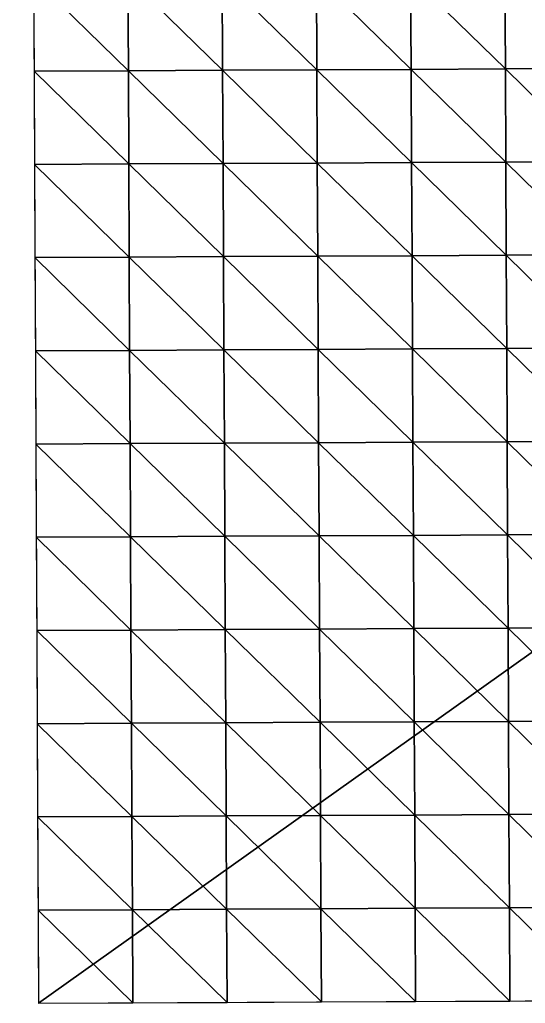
# Model space of a CAD drawing. Extents: x -372 to 678, y -263 to 741.
# Drawn here: x -371.8 to -304.4, y -262.9 to -131.7 of the extents above; entities that cross this region are included whole.
import ezdxf

# ---------------------------------------------------------------- set-up
doc = ezdxf.new("R2010")
doc.units = 0
doc.header["$LTSCALE"] = 0.0254
doc.layers.get('0').update_dxf_attribs({"linetype": 'CONTINUOUS'})
doc.layers.add('LOCATION_SNAPSHOT', color=144, linetype='CONTINUOUS')
doc.layers.add('LOCATION_TERRAIN', color=36, linetype='CONTINUOUS')

# ---------------------------------------------------------------- blocks, each defined once
blk = doc.blocks.new('LOCATION_SNAPSHOT')
at = {"color": 8}
mesh = blk.add_polyface(dxfattribs=at)
corners = [(-369.31, -262.94), (369.31, 262.95), (-371.82, 259.38), (371.82, -259.38)]
mesh.append_faces([[corners[k] for k in face] for face in [(0, 1, 2), (1, 0, 3)]], dxfattribs={"vtx0": -1, "color": 8})
blk = doc.blocks.new('LOCATION_TERRAIN')
at = {"color": 8}
mesh = blk.add_polyface(dxfattribs=at)
corners = [(-332.22, -138.4, -6.95), (-332.28, -125.96, -7.23), (-344.84, -126.03, -8.28)]
mesh.append_faces([[corners[k] for k in face] for face in [(0, 1, 2)]], dxfattribs={"color": 8})
mesh = blk.add_polyface(dxfattribs=at)
corners = [(-319.66, -138.34, -6.38), (-319.72, -125.9, -6.77), (-332.28, -125.96, -7.23)]
mesh.append_faces([[corners[k] for k in face] for face in [(0, 1, 2)]], dxfattribs={"color": 8})
mesh = blk.add_polyface(dxfattribs=at)
corners = [(-319.66, -138.34, -6.38), (-332.28, -125.96, -7.23), (-332.22, -138.4, -6.95)]
mesh.append_faces([[corners[k] for k in face] for face in [(0, 1, 2)]], dxfattribs={"color": 8})
mesh = blk.add_polyface(dxfattribs=at)
corners = [(-307.1, -138.28, -6.22), (-307.16, -125.84, -6.72), (-319.72, -125.9, -6.77)]
mesh.append_faces([[corners[k] for k in face] for face in [(0, 1, 2)]], dxfattribs={"color": 8})
mesh = blk.add_polyface(dxfattribs=at)
corners = [(-307.1, -138.28, -6.22), (-319.72, -125.9, -6.77), (-319.66, -138.34, -6.38)]
mesh.append_faces([[corners[k] for k in face] for face in [(0, 1, 2)]], dxfattribs={"color": 8})
mesh = blk.add_polyface(dxfattribs=at)
corners = [(-294.54, -138.22, -6.05), (-294.6, -125.78, -6.67), (-307.16, -125.84, -6.72)]
mesh.append_faces([[corners[k] for k in face] for face in [(0, 1, 2)]], dxfattribs={"color": 8})
mesh = blk.add_polyface(dxfattribs=at)
corners = [(-294.54, -138.22, -6.05), (-307.16, -125.84, -6.72), (-307.1, -138.28, -6.22)]
mesh.append_faces([[corners[k] for k in face] for face in [(0, 1, 2)]], dxfattribs={"color": 8})
mesh = blk.add_polyface(dxfattribs=at)
corners = [(-357.34, -138.52, -9.25), (-357.4, -126.09, -9.32), (-369.97, -126.15, -10.24)]
mesh.append_faces([[corners[k] for k in face] for face in [(0, 1, 2)]], dxfattribs={"color": 8})
mesh = blk.add_polyface(dxfattribs=at)
corners = [(-357.34, -138.52, -9.25), (-369.97, -126.15, -10.24), (-369.91, -138.58, -10.28)]
mesh.append_faces([[corners[k] for k in face] for face in [(0, 1, 2)]], dxfattribs={"color": 8})
mesh = blk.add_polyface(dxfattribs=at)
corners = [(-344.78, -138.46, -8.1), (-344.84, -126.03, -8.28), (-357.4, -126.09, -9.32)]
mesh.append_faces([[corners[k] for k in face] for face in [(0, 1, 2)]], dxfattribs={"color": 8})
mesh = blk.add_polyface(dxfattribs=at)
corners = [(-344.78, -138.46, -8.1), (-357.4, -126.09, -9.32), (-357.34, -138.52, -9.25)]
mesh.append_faces([[corners[k] for k in face] for face in [(0, 1, 2)]], dxfattribs={"color": 8})
mesh = blk.add_polyface(dxfattribs=at)
corners = [(-332.22, -138.4, -6.95), (-344.84, -126.03, -8.28), (-344.78, -138.46, -8.1)]
mesh.append_faces([[corners[k] for k in face] for face in [(0, 1, 2)]], dxfattribs={"color": 8})
mesh = blk.add_polyface(dxfattribs=at)
corners = [(-357.29, -150.96, -9.19), (-357.34, -138.52, -9.25), (-369.91, -138.58, -10.28)]
mesh.append_faces([[corners[k] for k in face] for face in [(0, 1, 2)]], dxfattribs={"color": 8})
mesh = blk.add_polyface(dxfattribs=at)
corners = [(-357.29, -150.96, -9.19), (-369.91, -138.58, -10.28), (-369.85, -151.02, -10.32)]
mesh.append_faces([[corners[k] for k in face] for face in [(0, 1, 2)]], dxfattribs={"color": 8})
mesh = blk.add_polyface(dxfattribs=at)
corners = [(-344.72, -150.9, -7.93), (-344.78, -138.46, -8.1), (-357.34, -138.52, -9.25)]
mesh.append_faces([[corners[k] for k in face] for face in [(0, 1, 2)]], dxfattribs={"color": 8})
mesh = blk.add_polyface(dxfattribs=at)
corners = [(-344.72, -150.9, -7.93), (-357.34, -138.52, -9.25), (-357.29, -150.96, -9.19)]
mesh.append_faces([[corners[k] for k in face] for face in [(0, 1, 2)]], dxfattribs={"color": 8})
mesh = blk.add_polyface(dxfattribs=at)
corners = [(-332.16, -150.84, -6.66), (-332.22, -138.4, -6.95), (-344.78, -138.46, -8.1)]
mesh.append_faces([[corners[k] for k in face] for face in [(0, 1, 2)]], dxfattribs={"color": 8})
mesh = blk.add_polyface(dxfattribs=at)
corners = [(-332.16, -150.84, -6.66), (-344.78, -138.46, -8.1), (-344.72, -150.9, -7.93)]
mesh.append_faces([[corners[k] for k in face] for face in [(0, 1, 2)]], dxfattribs={"color": 8})
mesh = blk.add_polyface(dxfattribs=at)
corners = [(-319.6, -150.78, -5.99), (-319.66, -138.34, -6.38), (-332.22, -138.4, -6.95)]
mesh.append_faces([[corners[k] for k in face] for face in [(0, 1, 2)]], dxfattribs={"color": 8})
mesh = blk.add_polyface(dxfattribs=at)
corners = [(-319.6, -150.78, -5.99), (-332.22, -138.4, -6.95), (-332.16, -150.84, -6.66)]
mesh.append_faces([[corners[k] for k in face] for face in [(0, 1, 2)]], dxfattribs={"color": 8})
mesh = blk.add_polyface(dxfattribs=at)
corners = [(-307.04, -150.72, -5.72), (-307.1, -138.28, -6.22), (-319.66, -138.34, -6.38)]
mesh.append_faces([[corners[k] for k in face] for face in [(0, 1, 2)]], dxfattribs={"color": 8})
mesh = blk.add_polyface(dxfattribs=at)
corners = [(-307.04, -150.72, -5.72), (-319.66, -138.34, -6.38), (-319.6, -150.78, -5.99)]
mesh.append_faces([[corners[k] for k in face] for face in [(0, 1, 2)]], dxfattribs={"color": 8})
mesh = blk.add_polyface(dxfattribs=at)
corners = [(-294.48, -150.66, -5.44), (-294.54, -138.22, -6.05), (-307.1, -138.28, -6.22)]
mesh.append_faces([[corners[k] for k in face] for face in [(0, 1, 2)]], dxfattribs={"color": 8})
mesh = blk.add_polyface(dxfattribs=at)
corners = [(-294.48, -150.66, -5.44), (-307.1, -138.28, -6.22), (-307.04, -150.72, -5.72)]
mesh.append_faces([[corners[k] for k in face] for face in [(0, 1, 2)]], dxfattribs={"color": 8})
mesh = blk.add_polyface(dxfattribs=at)
corners = [(-344.66, -163.33, -7.61), (-344.72, -150.9, -7.93), (-357.29, -150.96, -9.19)]
mesh.append_faces([[corners[k] for k in face] for face in [(0, 1, 2)]], dxfattribs={"color": 8})
mesh = blk.add_polyface(dxfattribs=at)
corners = [(-332.1, -163.27, -6.34), (-332.16, -150.84, -6.66), (-344.72, -150.9, -7.93)]
mesh.append_faces([[corners[k] for k in face] for face in [(0, 1, 2)]], dxfattribs={"color": 8})
mesh = blk.add_polyface(dxfattribs=at)
corners = [(-332.1, -163.27, -6.34), (-344.72, -150.9, -7.93), (-344.66, -163.33, -7.61)]
mesh.append_faces([[corners[k] for k in face] for face in [(0, 1, 2)]], dxfattribs={"color": 8})
mesh = blk.add_polyface(dxfattribs=at)
corners = [(-319.54, -163.21, -5.62), (-319.6, -150.78, -5.99), (-332.16, -150.84, -6.66)]
mesh.append_faces([[corners[k] for k in face] for face in [(0, 1, 2)]], dxfattribs={"color": 8})
mesh = blk.add_polyface(dxfattribs=at)
corners = [(-319.54, -163.21, -5.62), (-332.16, -150.84, -6.66), (-332.1, -163.27, -6.34)]
mesh.append_faces([[corners[k] for k in face] for face in [(0, 1, 2)]], dxfattribs={"color": 8})
mesh = blk.add_polyface(dxfattribs=at)
corners = [(-306.98, -163.15, -5.29), (-307.04, -150.72, -5.72), (-319.6, -150.78, -5.99)]
mesh.append_faces([[corners[k] for k in face] for face in [(0, 1, 2)]], dxfattribs={"color": 8})
mesh = blk.add_polyface(dxfattribs=at)
corners = [(-306.98, -163.15, -5.29), (-319.6, -150.78, -5.99), (-319.54, -163.21, -5.62)]
mesh.append_faces([[corners[k] for k in face] for face in [(0, 1, 2)]], dxfattribs={"color": 8})
mesh = blk.add_polyface(dxfattribs=at)
corners = [(-294.42, -163.09, -4.96), (-294.48, -150.66, -5.44), (-307.04, -150.72, -5.72)]
mesh.append_faces([[corners[k] for k in face] for face in [(0, 1, 2)]], dxfattribs={"color": 8})
mesh = blk.add_polyface(dxfattribs=at)
corners = [(-294.42, -163.09, -4.96), (-307.04, -150.72, -5.72), (-306.98, -163.15, -5.29)]
mesh.append_faces([[corners[k] for k in face] for face in [(0, 1, 2)]], dxfattribs={"color": 8})
mesh = blk.add_polyface(dxfattribs=at)
corners = [(-357.23, -163.39, -8.88), (-357.29, -150.96, -9.19), (-369.85, -151.02, -10.32)]
mesh.append_faces([[corners[k] for k in face] for face in [(0, 1, 2)]], dxfattribs={"color": 8})
mesh = blk.add_polyface(dxfattribs=at)
corners = [(-357.23, -163.39, -8.88), (-369.85, -151.02, -10.32), (-369.79, -163.45, -10.06)]
mesh.append_faces([[corners[k] for k in face] for face in [(0, 1, 2)]], dxfattribs={"color": 8})
mesh = blk.add_polyface(dxfattribs=at)
corners = [(-344.66, -163.33, -7.61), (-357.29, -150.96, -9.19), (-357.23, -163.39, -8.88)]
mesh.append_faces([[corners[k] for k in face] for face in [(0, 1, 2)]], dxfattribs={"color": 8})
mesh = blk.add_polyface(dxfattribs=at)
corners = [(-357.17, -175.83, -8.29), (-357.23, -163.39, -8.88), (-369.79, -163.45, -10.06)]
mesh.append_faces([[corners[k] for k in face] for face in [(0, 1, 2)]], dxfattribs={"color": 8})
mesh = blk.add_polyface(dxfattribs=at)
corners = [(-357.17, -175.83, -8.29), (-369.79, -163.45, -10.06), (-369.73, -175.89, -9.45)]
mesh.append_faces([[corners[k] for k in face] for face in [(0, 1, 2)]], dxfattribs={"color": 8})
mesh = blk.add_polyface(dxfattribs=at)
corners = [(-344.6, -175.77, -7.13), (-344.66, -163.33, -7.61), (-357.23, -163.39, -8.88)]
mesh.append_faces([[corners[k] for k in face] for face in [(0, 1, 2)]], dxfattribs={"color": 8})
mesh = blk.add_polyface(dxfattribs=at)
corners = [(-344.6, -175.77, -7.13), (-357.23, -163.39, -8.88), (-357.17, -175.83, -8.29)]
mesh.append_faces([[corners[k] for k in face] for face in [(0, 1, 2)]], dxfattribs={"color": 8})
mesh = blk.add_polyface(dxfattribs=at)
corners = [(-332.04, -175.71, -5.97), (-332.1, -163.27, -6.34), (-344.66, -163.33, -7.61)]
mesh.append_faces([[corners[k] for k in face] for face in [(0, 1, 2)]], dxfattribs={"color": 8})
mesh = blk.add_polyface(dxfattribs=at)
corners = [(-332.04, -175.71, -5.97), (-344.66, -163.33, -7.61), (-344.6, -175.77, -7.13)]
mesh.append_faces([[corners[k] for k in face] for face in [(0, 1, 2)]], dxfattribs={"color": 8})
mesh = blk.add_polyface(dxfattribs=at)
corners = [(-319.48, -175.65, -5.3), (-319.54, -163.21, -5.62), (-332.1, -163.27, -6.34)]
mesh.append_faces([[corners[k] for k in face] for face in [(0, 1, 2)]], dxfattribs={"color": 8})
mesh = blk.add_polyface(dxfattribs=at)
corners = [(-319.48, -175.65, -5.3), (-332.1, -163.27, -6.34), (-332.04, -175.71, -5.97)]
mesh.append_faces([[corners[k] for k in face] for face in [(0, 1, 2)]], dxfattribs={"color": 8})
mesh = blk.add_polyface(dxfattribs=at)
corners = [(-306.92, -175.59, -4.97), (-306.98, -163.15, -5.29), (-319.54, -163.21, -5.62)]
mesh.append_faces([[corners[k] for k in face] for face in [(0, 1, 2)]], dxfattribs={"color": 8})
mesh = blk.add_polyface(dxfattribs=at)
corners = [(-306.92, -175.59, -4.97), (-319.54, -163.21, -5.62), (-319.48, -175.65, -5.3)]
mesh.append_faces([[corners[k] for k in face] for face in [(0, 1, 2)]], dxfattribs={"color": 8})
mesh = blk.add_polyface(dxfattribs=at)
corners = [(-294.36, -175.53, -4.64), (-294.42, -163.09, -4.96), (-306.98, -163.15, -5.29)]
mesh.append_faces([[corners[k] for k in face] for face in [(0, 1, 2)]], dxfattribs={"color": 8})
mesh = blk.add_polyface(dxfattribs=at)
corners = [(-294.36, -175.53, -4.64), (-306.98, -163.15, -5.29), (-306.92, -175.59, -4.97)]
mesh.append_faces([[corners[k] for k in face] for face in [(0, 1, 2)]], dxfattribs={"color": 8})
mesh = blk.add_polyface(dxfattribs=at)
corners = [(-357.11, -188.27, -7.7), (-357.17, -175.83, -8.29), (-369.73, -175.89, -9.45)]
mesh.append_faces([[corners[k] for k in face] for face in [(0, 1, 2)]], dxfattribs={"color": 8})
mesh = blk.add_polyface(dxfattribs=at)
corners = [(-344.54, -188.21, -6.65), (-344.6, -175.77, -7.13), (-357.17, -175.83, -8.29)]
mesh.append_faces([[corners[k] for k in face] for face in [(0, 1, 2)]], dxfattribs={"color": 8})
mesh = blk.add_polyface(dxfattribs=at)
corners = [(-344.54, -188.21, -6.65), (-357.17, -175.83, -8.29), (-357.11, -188.27, -7.7)]
mesh.append_faces([[corners[k] for k in face] for face in [(0, 1, 2)]], dxfattribs={"color": 8})
mesh = blk.add_polyface(dxfattribs=at)
corners = [(-331.98, -188.15, -5.59), (-332.04, -175.71, -5.97), (-344.6, -175.77, -7.13)]
mesh.append_faces([[corners[k] for k in face] for face in [(0, 1, 2)]], dxfattribs={"color": 8})
mesh = blk.add_polyface(dxfattribs=at)
corners = [(-331.98, -188.15, -5.59), (-344.6, -175.77, -7.13), (-344.54, -188.21, -6.65)]
mesh.append_faces([[corners[k] for k in face] for face in [(0, 1, 2)]], dxfattribs={"color": 8})
mesh = blk.add_polyface(dxfattribs=at)
corners = [(-319.42, -188.09, -4.97), (-319.48, -175.65, -5.3), (-332.04, -175.71, -5.97)]
mesh.append_faces([[corners[k] for k in face] for face in [(0, 1, 2)]], dxfattribs={"color": 8})
mesh = blk.add_polyface(dxfattribs=at)
corners = [(-319.42, -188.09, -4.97), (-332.04, -175.71, -5.97), (-331.98, -188.15, -5.59)]
mesh.append_faces([[corners[k] for k in face] for face in [(0, 1, 2)]], dxfattribs={"color": 8})
mesh = blk.add_polyface(dxfattribs=at)
corners = [(-306.86, -188.03, -4.64), (-306.92, -175.59, -4.97), (-319.48, -175.65, -5.3)]
mesh.append_faces([[corners[k] for k in face] for face in [(0, 1, 2)]], dxfattribs={"color": 8})
mesh = blk.add_polyface(dxfattribs=at)
corners = [(-306.86, -188.03, -4.64), (-319.48, -175.65, -5.3), (-319.42, -188.09, -4.97)]
mesh.append_faces([[corners[k] for k in face] for face in [(0, 1, 2)]], dxfattribs={"color": 8})
mesh = blk.add_polyface(dxfattribs=at)
corners = [(-294.3, -187.96, -4.31), (-294.36, -175.53, -4.64), (-306.92, -175.59, -4.97)]
mesh.append_faces([[corners[k] for k in face] for face in [(0, 1, 2)]], dxfattribs={"color": 8})
mesh = blk.add_polyface(dxfattribs=at)
corners = [(-294.3, -187.96, -4.31), (-306.92, -175.59, -4.97), (-306.86, -188.03, -4.64)]
mesh.append_faces([[corners[k] for k in face] for face in [(0, 1, 2)]], dxfattribs={"color": 8})
mesh = blk.add_polyface(dxfattribs=at)
corners = [(-357.11, -188.27, -7.7), (-369.73, -175.89, -9.45), (-369.67, -188.33, -8.83)]
mesh.append_faces([[corners[k] for k in face] for face in [(0, 1, 2)]], dxfattribs={"color": 8})
mesh = blk.add_polyface(dxfattribs=at)
corners = [(-357.05, -200.7, -7.41), (-357.11, -188.27, -7.7), (-369.67, -188.33, -8.83)]
mesh.append_faces([[corners[k] for k in face] for face in [(0, 1, 2)]], dxfattribs={"color": 8})
mesh = blk.add_polyface(dxfattribs=at)
corners = [(-357.05, -200.7, -7.41), (-369.67, -188.33, -8.83), (-369.61, -200.76, -8.44)]
mesh.append_faces([[corners[k] for k in face] for face in [(0, 1, 2)]], dxfattribs={"color": 8})
mesh = blk.add_polyface(dxfattribs=at)
corners = [(-344.48, -200.64, -6.51), (-344.54, -188.21, -6.65), (-357.11, -188.27, -7.7)]
mesh.append_faces([[corners[k] for k in face] for face in [(0, 1, 2)]], dxfattribs={"color": 8})
mesh = blk.add_polyface(dxfattribs=at)
corners = [(-344.48, -200.64, -6.51), (-357.11, -188.27, -7.7), (-357.05, -200.7, -7.41)]
mesh.append_faces([[corners[k] for k in face] for face in [(0, 1, 2)]], dxfattribs={"color": 8})
mesh = blk.add_polyface(dxfattribs=at)
corners = [(-331.92, -200.58, -5.61), (-331.98, -188.15, -5.59), (-344.54, -188.21, -6.65)]
mesh.append_faces([[corners[k] for k in face] for face in [(0, 1, 2)]], dxfattribs={"color": 8})
mesh = blk.add_polyface(dxfattribs=at)
corners = [(-331.92, -200.58, -5.61), (-344.54, -188.21, -6.65), (-344.48, -200.64, -6.51)]
mesh.append_faces([[corners[k] for k in face] for face in [(0, 1, 2)]], dxfattribs={"color": 8})
mesh = blk.add_polyface(dxfattribs=at)
corners = [(-319.36, -200.52, -5.02), (-319.42, -188.09, -4.97), (-331.98, -188.15, -5.59)]
mesh.append_faces([[corners[k] for k in face] for face in [(0, 1, 2)]], dxfattribs={"color": 8})
mesh = blk.add_polyface(dxfattribs=at)
corners = [(-319.36, -200.52, -5.02), (-331.98, -188.15, -5.59), (-331.92, -200.58, -5.61)]
mesh.append_faces([[corners[k] for k in face] for face in [(0, 1, 2)]], dxfattribs={"color": 8})
mesh = blk.add_polyface(dxfattribs=at)
corners = [(-306.8, -200.46, -4.65), (-306.86, -188.03, -4.64), (-319.42, -188.09, -4.97)]
mesh.append_faces([[corners[k] for k in face] for face in [(0, 1, 2)]], dxfattribs={"color": 8})
mesh = blk.add_polyface(dxfattribs=at)
corners = [(-306.8, -200.46, -4.65), (-319.42, -188.09, -4.97), (-319.36, -200.52, -5.02)]
mesh.append_faces([[corners[k] for k in face] for face in [(0, 1, 2)]], dxfattribs={"color": 8})
mesh = blk.add_polyface(dxfattribs=at)
corners = [(-294.24, -200.4, -4.27), (-294.3, -187.96, -4.31), (-306.86, -188.03, -4.64)]
mesh.append_faces([[corners[k] for k in face] for face in [(0, 1, 2)]], dxfattribs={"color": 8})
mesh = blk.add_polyface(dxfattribs=at)
corners = [(-294.24, -200.4, -4.27), (-306.86, -188.03, -4.64), (-306.8, -200.46, -4.65)]
mesh.append_faces([[corners[k] for k in face] for face in [(0, 1, 2)]], dxfattribs={"color": 8})
mesh = blk.add_polyface(dxfattribs=at)
corners = [(-356.99, -213.14, -7.55), (-357.05, -200.7, -7.41), (-369.61, -200.76, -8.44)]
mesh.append_faces([[corners[k] for k in face] for face in [(0, 1, 2)]], dxfattribs={"color": 8})
mesh = blk.add_polyface(dxfattribs=at)
corners = [(-356.99, -213.14, -7.55), (-369.61, -200.76, -8.44), (-369.55, -213.2, -8.35)]
mesh.append_faces([[corners[k] for k in face] for face in [(0, 1, 2)]], dxfattribs={"color": 8})
mesh = blk.add_polyface(dxfattribs=at)
corners = [(-344.42, -213.08, -6.86), (-344.48, -200.64, -6.51), (-357.05, -200.7, -7.41)]
mesh.append_faces([[corners[k] for k in face] for face in [(0, 1, 2)]], dxfattribs={"color": 8})
mesh = blk.add_polyface(dxfattribs=at)
corners = [(-344.42, -213.08, -6.86), (-357.05, -200.7, -7.41), (-356.99, -213.14, -7.55)]
mesh.append_faces([[corners[k] for k in face] for face in [(0, 1, 2)]], dxfattribs={"color": 8})
mesh = blk.add_polyface(dxfattribs=at)
corners = [(-331.86, -213.02, -6.18), (-331.92, -200.58, -5.61), (-344.48, -200.64, -6.51)]
mesh.append_faces([[corners[k] for k in face] for face in [(0, 1, 2)]], dxfattribs={"color": 8})
mesh = blk.add_polyface(dxfattribs=at)
corners = [(-331.86, -213.02, -6.18), (-344.48, -200.64, -6.51), (-344.42, -213.08, -6.86)]
mesh.append_faces([[corners[k] for k in face] for face in [(0, 1, 2)]], dxfattribs={"color": 8})
mesh = blk.add_polyface(dxfattribs=at)
corners = [(-319.3, -212.96, -5.62), (-319.36, -200.52, -5.02), (-331.92, -200.58, -5.61)]
mesh.append_faces([[corners[k] for k in face] for face in [(0, 1, 2)]], dxfattribs={"color": 8})
mesh = blk.add_polyface(dxfattribs=at)
corners = [(-319.3, -212.96, -5.62), (-331.92, -200.58, -5.61), (-331.86, -213.02, -6.18)]
mesh.append_faces([[corners[k] for k in face] for face in [(0, 1, 2)]], dxfattribs={"color": 8})
mesh = blk.add_polyface(dxfattribs=at)
corners = [(-306.74, -212.9, -5.13), (-306.8, -200.46, -4.65), (-319.36, -200.52, -5.02)]
mesh.append_faces([[corners[k] for k in face] for face in [(0, 1, 2)]], dxfattribs={"color": 8})
mesh = blk.add_polyface(dxfattribs=at)
corners = [(-306.74, -212.9, -5.13), (-319.36, -200.52, -5.02), (-319.3, -212.96, -5.62)]
mesh.append_faces([[corners[k] for k in face] for face in [(0, 1, 2)]], dxfattribs={"color": 8})
mesh = blk.add_polyface(dxfattribs=at)
corners = [(-294.18, -212.84, -4.65), (-294.24, -200.4, -4.27), (-306.8, -200.46, -4.65)]
mesh.append_faces([[corners[k] for k in face] for face in [(0, 1, 2)]], dxfattribs={"color": 8})
mesh = blk.add_polyface(dxfattribs=at)
corners = [(-294.18, -212.84, -4.65), (-306.8, -200.46, -4.65), (-306.74, -212.9, -5.13)]
mesh.append_faces([[corners[k] for k in face] for face in [(0, 1, 2)]], dxfattribs={"color": 8})
mesh = blk.add_polyface(dxfattribs=at)
corners = [(-356.93, -225.58, -7.68), (-356.99, -213.14, -7.55), (-369.55, -213.2, -8.35)]
mesh.append_faces([[corners[k] for k in face] for face in [(0, 1, 2)]], dxfattribs={"color": 8})
mesh = blk.add_polyface(dxfattribs=at)
corners = [(-356.93, -225.58, -7.68), (-369.55, -213.2, -8.35), (-369.49, -225.64, -8.27)]
mesh.append_faces([[corners[k] for k in face] for face in [(0, 1, 2)]], dxfattribs={"color": 8})
mesh = blk.add_polyface(dxfattribs=at)
corners = [(-344.36, -225.52, -7.22), (-344.42, -213.08, -6.86), (-356.99, -213.14, -7.55)]
mesh.append_faces([[corners[k] for k in face] for face in [(0, 1, 2)]], dxfattribs={"color": 8})
mesh = blk.add_polyface(dxfattribs=at)
corners = [(-344.36, -225.52, -7.22), (-356.99, -213.14, -7.55), (-356.93, -225.58, -7.68)]
mesh.append_faces([[corners[k] for k in face] for face in [(0, 1, 2)]], dxfattribs={"color": 8})
mesh = blk.add_polyface(dxfattribs=at)
corners = [(-331.8, -225.45, -6.75), (-331.86, -213.02, -6.18), (-344.42, -213.08, -6.86)]
mesh.append_faces([[corners[k] for k in face] for face in [(0, 1, 2)]], dxfattribs={"color": 8})
mesh = blk.add_polyface(dxfattribs=at)
corners = [(-331.8, -225.45, -6.75), (-344.42, -213.08, -6.86), (-344.36, -225.52, -7.22)]
mesh.append_faces([[corners[k] for k in face] for face in [(0, 1, 2)]], dxfattribs={"color": 8})
mesh = blk.add_polyface(dxfattribs=at)
corners = [(-319.24, -225.39, -6.21), (-319.3, -212.96, -5.62), (-331.86, -213.02, -6.18)]
mesh.append_faces([[corners[k] for k in face] for face in [(0, 1, 2)]], dxfattribs={"color": 8})
mesh = blk.add_polyface(dxfattribs=at)
corners = [(-319.24, -225.39, -6.21), (-331.86, -213.02, -6.18), (-331.8, -225.45, -6.75)]
mesh.append_faces([[corners[k] for k in face] for face in [(0, 1, 2)]], dxfattribs={"color": 8})
mesh = blk.add_polyface(dxfattribs=at)
corners = [(-306.68, -225.33, -5.62), (-306.74, -212.9, -5.13), (-319.3, -212.96, -5.62)]
mesh.append_faces([[corners[k] for k in face] for face in [(0, 1, 2)]], dxfattribs={"color": 8})
mesh = blk.add_polyface(dxfattribs=at)
corners = [(-306.68, -225.33, -5.62), (-319.3, -212.96, -5.62), (-319.24, -225.39, -6.21)]
mesh.append_faces([[corners[k] for k in face] for face in [(0, 1, 2)]], dxfattribs={"color": 8})
mesh = blk.add_polyface(dxfattribs=at)
corners = [(-294.12, -225.27, -5.03), (-294.18, -212.84, -4.65), (-306.74, -212.9, -5.13)]
mesh.append_faces([[corners[k] for k in face] for face in [(0, 1, 2)]], dxfattribs={"color": 8})
mesh = blk.add_polyface(dxfattribs=at)
corners = [(-294.12, -225.27, -5.03), (-306.74, -212.9, -5.13), (-306.68, -225.33, -5.62)]
mesh.append_faces([[corners[k] for k in face] for face in [(0, 1, 2)]], dxfattribs={"color": 8})
mesh = blk.add_polyface(dxfattribs=at)
corners = [(-356.87, -238.01, -7.74), (-356.93, -225.58, -7.68), (-369.49, -225.64, -8.27)]
mesh.append_faces([[corners[k] for k in face] for face in [(0, 1, 2)]], dxfattribs={"color": 8})
mesh = blk.add_polyface(dxfattribs=at)
corners = [(-356.87, -238.01, -7.74), (-369.49, -225.64, -8.27), (-369.43, -238.07, -8.19)]
mesh.append_faces([[corners[k] for k in face] for face in [(0, 1, 2)]], dxfattribs={"color": 8})
mesh = blk.add_polyface(dxfattribs=at)
corners = [(-344.3, -237.95, -7.37), (-344.36, -225.52, -7.22), (-356.93, -225.58, -7.68)]
mesh.append_faces([[corners[k] for k in face] for face in [(0, 1, 2)]], dxfattribs={"color": 8})
mesh = blk.add_polyface(dxfattribs=at)
corners = [(-344.3, -237.95, -7.37), (-356.93, -225.58, -7.68), (-356.87, -238.01, -7.74)]
mesh.append_faces([[corners[k] for k in face] for face in [(0, 1, 2)]], dxfattribs={"color": 8})
mesh = blk.add_polyface(dxfattribs=at)
corners = [(-331.74, -237.89, -7), (-331.8, -225.45, -6.75), (-344.36, -225.52, -7.22)]
mesh.append_faces([[corners[k] for k in face] for face in [(0, 1, 2)]], dxfattribs={"color": 8})
mesh = blk.add_polyface(dxfattribs=at)
corners = [(-331.74, -237.89, -7), (-344.36, -225.52, -7.22), (-344.3, -237.95, -7.37)]
mesh.append_faces([[corners[k] for k in face] for face in [(0, 1, 2)]], dxfattribs={"color": 8})
mesh = blk.add_polyface(dxfattribs=at)
corners = [(-319.18, -237.83, -6.46), (-319.24, -225.39, -6.21), (-331.8, -225.45, -6.75)]
mesh.append_faces([[corners[k] for k in face] for face in [(0, 1, 2)]], dxfattribs={"color": 8})
mesh = blk.add_polyface(dxfattribs=at)
corners = [(-319.18, -237.83, -6.46), (-331.8, -225.45, -6.75), (-331.74, -237.89, -7)]
mesh.append_faces([[corners[k] for k in face] for face in [(0, 1, 2)]], dxfattribs={"color": 8})
mesh = blk.add_polyface(dxfattribs=at)
corners = [(-306.62, -237.77, -5.8), (-306.68, -225.33, -5.62), (-319.24, -225.39, -6.21)]
mesh.append_faces([[corners[k] for k in face] for face in [(0, 1, 2)]], dxfattribs={"color": 8})
mesh = blk.add_polyface(dxfattribs=at)
corners = [(-306.62, -237.77, -5.8), (-319.24, -225.39, -6.21), (-319.18, -237.83, -6.46)]
mesh.append_faces([[corners[k] for k in face] for face in [(0, 1, 2)]], dxfattribs={"color": 8})
mesh = blk.add_polyface(dxfattribs=at)
corners = [(-294.06, -237.71, -5.14), (-294.12, -225.27, -5.03), (-306.68, -225.33, -5.62)]
mesh.append_faces([[corners[k] for k in face] for face in [(0, 1, 2)]], dxfattribs={"color": 8})
mesh = blk.add_polyface(dxfattribs=at)
corners = [(-294.06, -237.71, -5.14), (-306.68, -225.33, -5.62), (-306.62, -237.77, -5.8)]
mesh.append_faces([[corners[k] for k in face] for face in [(0, 1, 2)]], dxfattribs={"color": 8})
mesh = blk.add_polyface(dxfattribs=at)
corners = [(-356.81, -250.45, -7.67), (-356.87, -238.01, -7.74), (-369.43, -238.07, -8.19)]
mesh.append_faces([[corners[k] for k in face] for face in [(0, 1, 2)]], dxfattribs={"color": 8})
mesh = blk.add_polyface(dxfattribs=at)
corners = [(-356.81, -250.45, -7.67), (-369.43, -238.07, -8.19), (-369.37, -250.51, -8.11)]
mesh.append_faces([[corners[k] for k in face] for face in [(0, 1, 2)]], dxfattribs={"color": 8})
mesh = blk.add_polyface(dxfattribs=at)
corners = [(-344.25, -250.39, -7.19), (-344.3, -237.95, -7.37), (-356.87, -238.01, -7.74)]
mesh.append_faces([[corners[k] for k in face] for face in [(0, 1, 2)]], dxfattribs={"color": 8})
mesh = blk.add_polyface(dxfattribs=at)
corners = [(-344.25, -250.39, -7.19), (-356.87, -238.01, -7.74), (-356.81, -250.45, -7.67)]
mesh.append_faces([[corners[k] for k in face] for face in [(0, 1, 2)]], dxfattribs={"color": 8})
mesh = blk.add_polyface(dxfattribs=at)
corners = [(-331.68, -250.33, -6.71), (-331.74, -237.89, -7), (-344.3, -237.95, -7.37)]
mesh.append_faces([[corners[k] for k in face] for face in [(0, 1, 2)]], dxfattribs={"color": 8})
mesh = blk.add_polyface(dxfattribs=at)
corners = [(-331.68, -250.33, -6.71), (-344.3, -237.95, -7.37), (-344.25, -250.39, -7.19)]
mesh.append_faces([[corners[k] for k in face] for face in [(0, 1, 2)]], dxfattribs={"color": 8})
mesh = blk.add_polyface(dxfattribs=at)
corners = [(-319.12, -250.27, -6.13), (-319.18, -237.83, -6.46), (-331.74, -237.89, -7)]
mesh.append_faces([[corners[k] for k in face] for face in [(0, 1, 2)]], dxfattribs={"color": 8})
mesh = blk.add_polyface(dxfattribs=at)
corners = [(-319.12, -250.27, -6.13), (-331.74, -237.89, -7), (-331.68, -250.33, -6.71)]
mesh.append_faces([[corners[k] for k in face] for face in [(0, 1, 2)]], dxfattribs={"color": 8})
mesh = blk.add_polyface(dxfattribs=at)
corners = [(-306.56, -250.21, -5.47), (-306.62, -237.77, -5.8), (-319.18, -237.83, -6.46)]
mesh.append_faces([[corners[k] for k in face] for face in [(0, 1, 2)]], dxfattribs={"color": 8})
mesh = blk.add_polyface(dxfattribs=at)
corners = [(-306.56, -250.21, -5.47), (-319.18, -237.83, -6.46), (-319.12, -250.27, -6.13)]
mesh.append_faces([[corners[k] for k in face] for face in [(0, 1, 2)]], dxfattribs={"color": 8})
mesh = blk.add_polyface(dxfattribs=at)
corners = [(-294, -250.15, -4.81), (-294.06, -237.71, -5.14), (-306.62, -237.77, -5.8)]
mesh.append_faces([[corners[k] for k in face] for face in [(0, 1, 2)]], dxfattribs={"color": 8})
mesh = blk.add_polyface(dxfattribs=at)
corners = [(-294, -250.15, -4.81), (-306.62, -237.77, -5.8), (-306.56, -250.21, -5.47)]
mesh.append_faces([[corners[k] for k in face] for face in [(0, 1, 2)]], dxfattribs={"color": 8})
mesh = blk.add_polyface(dxfattribs=at)
corners = [(-356.75, -262.88, -7.6), (-356.81, -250.45, -7.67), (-369.37, -250.51, -8.11)]
mesh.append_faces([[corners[k] for k in face] for face in [(0, 1, 2)]], dxfattribs={"color": 8})
mesh = blk.add_polyface(dxfattribs=at)
corners = [(-356.75, -262.88, -7.6), (-369.37, -250.51, -8.11), (-369.31, -262.94, -8.02)]
mesh.append_faces([[corners[k] for k in face] for face in [(0, 1, 2)]], dxfattribs={"color": 8})
mesh = blk.add_polyface(dxfattribs=at)
corners = [(-344.19, -262.82, -7.02), (-344.25, -250.39, -7.19), (-356.81, -250.45, -7.67)]
mesh.append_faces([[corners[k] for k in face] for face in [(0, 1, 2)]], dxfattribs={"color": 8})
mesh = blk.add_polyface(dxfattribs=at)
corners = [(-344.19, -262.82, -7.02), (-356.81, -250.45, -7.67), (-356.75, -262.88, -7.6)]
mesh.append_faces([[corners[k] for k in face] for face in [(0, 1, 2)]], dxfattribs={"color": 8})
mesh = blk.add_polyface(dxfattribs=at)
corners = [(-331.62, -262.76, -6.43), (-331.68, -250.33, -6.71), (-344.25, -250.39, -7.19)]
mesh.append_faces([[corners[k] for k in face] for face in [(0, 1, 2)]], dxfattribs={"color": 8})
mesh = blk.add_polyface(dxfattribs=at)
corners = [(-331.62, -262.76, -6.43), (-344.25, -250.39, -7.19), (-344.19, -262.82, -7.02)]
mesh.append_faces([[corners[k] for k in face] for face in [(0, 1, 2)]], dxfattribs={"color": 8})
mesh = blk.add_polyface(dxfattribs=at)
corners = [(-319.06, -262.7, -5.8), (-319.12, -250.27, -6.13), (-331.68, -250.33, -6.71)]
mesh.append_faces([[corners[k] for k in face] for face in [(0, 1, 2)]], dxfattribs={"color": 8})
mesh = blk.add_polyface(dxfattribs=at)
corners = [(-319.06, -262.7, -5.8), (-331.68, -250.33, -6.71), (-331.62, -262.76, -6.43)]
mesh.append_faces([[corners[k] for k in face] for face in [(0, 1, 2)]], dxfattribs={"color": 8})
mesh = blk.add_polyface(dxfattribs=at)
corners = [(-306.5, -262.64, -5.14), (-306.56, -250.21, -5.47), (-319.12, -250.27, -6.13)]
mesh.append_faces([[corners[k] for k in face] for face in [(0, 1, 2)]], dxfattribs={"color": 8})
mesh = blk.add_polyface(dxfattribs=at)
corners = [(-306.5, -262.64, -5.14), (-319.12, -250.27, -6.13), (-319.06, -262.7, -5.8)]
mesh.append_faces([[corners[k] for k in face] for face in [(0, 1, 2)]], dxfattribs={"color": 8})
mesh = blk.add_polyface(dxfattribs=at)
corners = [(-293.94, -262.58, -4.48), (-294, -250.15, -4.81), (-306.56, -250.21, -5.47)]
mesh.append_faces([[corners[k] for k in face] for face in [(0, 1, 2)]], dxfattribs={"color": 8})
mesh = blk.add_polyface(dxfattribs=at)
corners = [(-293.94, -262.58, -4.48), (-306.56, -250.21, -5.47), (-306.5, -262.64, -5.14)]
mesh.append_faces([[corners[k] for k in face] for face in [(0, 1, 2)]], dxfattribs={"color": 8})

msp = doc.modelspace()

# ---------------------------------------------------------------- block references
at = {"layer": 'LOCATION_SNAPSHOT', "color": 0}
msp.add_blockref('LOCATION_SNAPSHOT', (0, 0), dxfattribs=at)
at = {"layer": 'LOCATION_TERRAIN', "color": 0}
msp.add_blockref('LOCATION_TERRAIN', (0, 0), dxfattribs=at)

doc.saveas('drawing.dxf')
